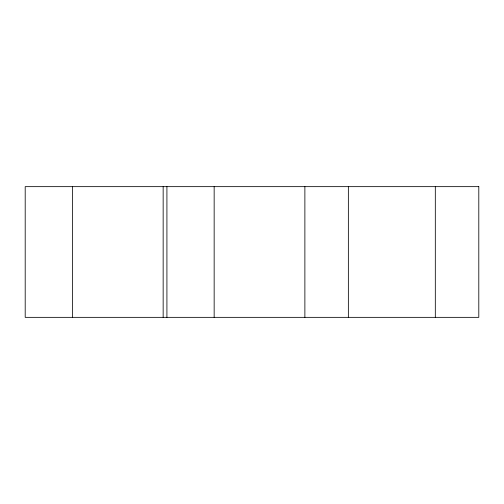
<?xml version="1.0" encoding="UTF-8"?>
<svg xmlns="http://www.w3.org/2000/svg" width="504" height="504" viewBox="0 0 504 504"><rect width="100%" height="100%" fill="white"/><g stroke="black" fill="none" stroke-linecap="round" stroke-linejoin="round"><path stroke-width="0.76" d="M435.317 186.65L435.317 317.35M348.359 186.65L348.359 317.35M304.876 186.65L304.876 317.35M214.156 186.65L214.156 317.35M166.918 186.65L166.918 317.35M163.157 186.65L163.157 317.35M72.437 186.65L72.437 317.35M478.8 186.65L25.2 186.65L25.2 317.35L478.8 317.35L478.8 186.65"/></g></svg>
